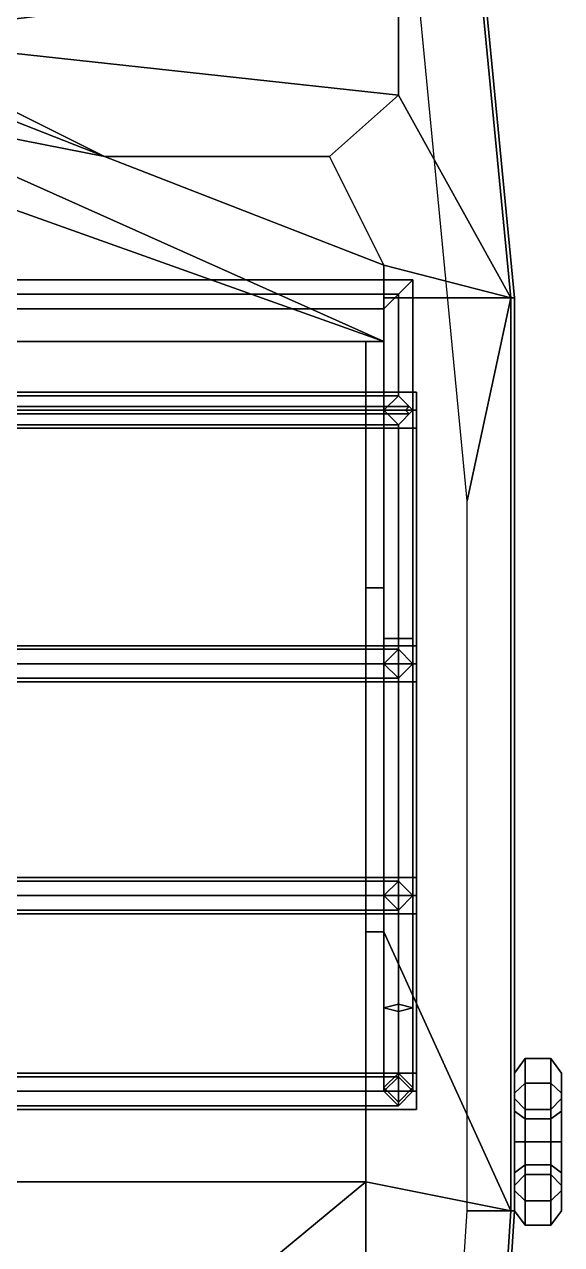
# Model space of a CAD drawing. Header units: millimetres. Extents: x -1.9 to 1.9, y -4.8 to 12.3.
# Drawn here: x 0.459 to 1.94, y -1.603 to 1.765 of the extents above; entities that cross this region are included whole.
import ezdxf

# ---------------------------------------------------------------- set-up
doc = ezdxf.new("R2010")
doc.units = ezdxf.units.MM
for name, color, linetype in [('deck', 3, 'Continuous'), ('tent', 5, 'Continuous'), ('tires', 2, 'Continuous')]:
    doc.layers.add(name, color=color, linetype=linetype)

msp = doc.modelspace()

# ---------------------------------------------------------------- linework, layer by layer
for points in [[(1.67, 2.36, 0.75), (1.8, 1.01, 0.76), (1.68, 0.45), (1.55, 1.8)], [(1.67, 2.36, 0.89), (1.8, 1.01, 0.9), (1.8, 1.01, 0.78), (1.67, 2.36, 0.77)], [(1.53, 1.06, 1.59), (1.49, 1.02, 1.55), (-1.49, 1.02, 1.55), (-1.53, 1.06, 1.59)], [(1.49, 1.02, 1.63), (1.53, 1.06, 1.59), (-1.53, 1.06, 1.59), (-1.49, 1.02, 1.63)], [(1.53, 0.7, 1.59), (1.49, 0.74, 1.55), (1.49, 1.02, 1.55), (1.53, 1.06, 1.59)], [(1.49, 0.74, 1.63), (1.53, 0.7, 1.59), (1.53, 1.06, 1.59), (1.49, 1.02, 1.63)], [(1.49, 1.02, 1.55), (1.45, 0.98, 1.59), (-1.45, 0.98, 1.59), (-1.49, 1.02, 1.55)], [(1.45, 0.98, 1.59), (1.49, 1.02, 1.63), (-1.49, 1.02, 1.63), (-1.45, 0.98, 1.59)], [(1.49, 0.74, 1.55), (1.45, 0.7, 1.59), (1.45, 0.98, 1.59), (1.49, 1.02, 1.55)], [(1.45, 0.7, 1.59), (1.49, 0.74, 1.63), (1.49, 1.02, 1.63), (1.45, 0.98, 1.59)], [(1.8, 1.01, 0.76), (1.8, -1.51, 0.74), (1.68, -1.51), (1.68, 0.45)], [(1.8, 1.01, 0.9), (1.8, -1.51, 0.85), (1.8, -1.51, 0.76), (1.8, 1.01, 0.78)], [(1.53, 0.7, 2.23), (1.49, 0.74, 2.19), (0, 0.74, 2.26), (0, 0.7, 2.3)], [(1.49, 0.74, 2.19), (1.45, 0.7, 2.15), (0, 0.7, 2.22), (0, 0.74, 2.26)], [(1.53, 0.7, 2.23), (1.52, 0.71, 2.23), (0, 0.71, 2.69), (0, 0.7, 2.7)], [(1.52, 0.71, 2.23), (1.51, 0.7, 2.23), (0, 0.7, 2.68), (0, 0.71, 2.69)], [(1.49, 0.74, 0.89), (1.45, 0.7, 0.89), (1.45, 0.7, 2.15), (1.49, 0.74, 2.19)], [(1.53, 0.7, 0.89), (1.49, 0.74, 0.89), (1.49, 0.74, 2.19), (1.53, 0.7, 2.23)], [(1.45, 0.7, 2.15), (1.49, 0.66, 2.19), (0, 0.66, 2.26), (0, 0.7, 2.22)], [(1.49, 0.66, 2.19), (1.53, 0.7, 2.23), (0, 0.7, 2.3), (0, 0.66, 2.26)], [(1.51, 0.7, 2.23), (1.52, 0.69, 2.23), (0, 0.69, 2.69), (0, 0.7, 2.68)], [(1.52, 0.69, 2.23), (1.53, 0.7, 2.23), (0, 0.7, 2.7), (0, 0.69, 2.69)], [(1.45, 0.7, 0.89), (1.49, 0.66, 0.89), (1.49, 0.66, 2.19), (1.45, 0.7, 2.15)], [(1.49, 0.07, 1.69), (1.45, 0.07, 1.73), (1.45, 0.7, 1.59), (1.49, 0.66, 1.5589)], [(1.45, 0.07, 1.73), (1.49, 0.07, 1.77), (1.49, 0.66, 1.6389), (1.45, 0.7, 1.59)], [(1.49, 0.66, 0.89), (1.53, 0.7, 0.89), (1.53, 0.7, 2.23), (1.49, 0.66, 2.19)], [(1.53, 0.07, 1.73), (1.49, 0.07, 1.69), (1.49, 0.66, 1.5589), (1.53, 0.7, 1.59)], [(1.49, 0.07, 1.77), (1.53, 0.07, 1.73), (1.53, 0.7, 1.59), (1.49, 0.66, 1.6389)], [(1.49, -0.96, 1.69), (1.45, -0.95, 1.73), (1.45, 0.07, 1.73), (1.49, 0.07, 1.69)], [(1.45, -0.95, 1.73), (1.49, -0.94, 1.77), (1.49, 0.07, 1.77), (1.45, 0.07, 1.73)], [(1.53, -0.95, 1.73), (1.49, -0.96, 1.69), (1.49, 0.07, 1.69), (1.53, 0.07, 1.73)], [(1.49, -0.94, 1.77), (1.53, -0.95, 1.73), (1.53, 0.07, 1.73), (1.49, 0.07, 1.77)], [(1.53, 0, 2.23), (1.49, 0.04, 2.19), (0, 0.04, 2.26), (0, 0, 2.3)], [(1.49, 0.04, 2.19), (1.45, 0, 2.15), (0, 0, 2.22), (0, 0.04, 2.26)], [(1.49, 0.04, 0.88), (1.45, 0, 0.87), (1.45, 0, 2.15), (1.49, 0.04, 2.19)], [(1.53, 0, 0.87), (1.49, 0.04, 0.88), (1.49, 0.04, 2.19), (1.53, 0, 2.23)], [(1.45, 0, 2.15), (1.49, -0.04, 2.19), (0, -0.04, 2.26), (0, 0, 2.22)], [(1.49, -0.04, 2.19), (1.53, 0, 2.23), (0, 0, 2.3), (0, -0.04, 2.26)], [(1.45, 0, 0.87), (1.49, -0.04, 0.87), (1.49, -0.04, 2.19), (1.45, 0, 2.15)], [(1.49, -0.04, 0.87), (1.53, 0, 0.87), (1.53, 0, 2.23), (1.49, -0.04, 2.19)], [(1.53, -0.64, 2.23), (1.49, -0.6, 2.19), (0, -0.6, 2.26), (0, -0.64, 2.3)], [(1.49, -0.6, 2.19), (1.45, -0.64, 2.15), (0, -0.64, 2.22), (0, -0.6, 2.26)], [(1.49, -0.6, 0.86), (1.45, -0.64, 0.86), (1.45, -0.64, 2.15), (1.49, -0.6, 2.19)], [(1.53, -0.64, 0.86), (1.49, -0.6, 0.86), (1.49, -0.6, 2.19), (1.53, -0.64, 2.23)], [(1.45, -0.64, 2.15), (1.49, -0.68, 2.19), (0, -0.68, 2.26), (0, -0.64, 2.22)], [(1.49, -0.68, 2.19), (1.53, -0.64, 2.23), (0, -0.64, 2.3), (0, -0.68, 2.26)], [(1.45, -0.64, 0.86), (1.49, -0.68, 0.86), (1.49, -0.68, 2.19), (1.45, -0.64, 2.15)], [(1.49, -0.68, 0.86), (1.53, -0.64, 0.86), (1.53, -0.64, 2.23), (1.49, -0.68, 2.19)], [(1.45, -1.17, 1.9), (1.49, -1.13, 1.9), (1.49, -0.94, 1.77), (1.45, -0.95, 1.73)], [(1.49, -1.13, 1.9), (1.53, -1.17, 1.9), (1.53, -0.95, 1.73), (1.49, -0.94, 1.77)], [(1.49, -1.21, 1.9), (1.45, -1.17, 1.9), (1.45, -0.95, 1.73), (1.49, -0.96, 1.69)], [(1.53, -1.17, 1.9), (1.49, -1.21, 1.9), (1.49, -0.96, 1.69), (1.53, -0.95, 1.73)], [(1.53, -1.18, 2.23), (1.49, -1.14, 2.19), (0, -1.14, 2.26), (0, -1.18, 2.3)], [(1.49, -1.14, 2.19), (1.45, -1.18, 2.15), (0, -1.18, 2.22), (0, -1.14, 2.26)], [(1.45, -1.18, 2.15), (1.49, -1.14, 2.19), (1.49, -1.13, 1.9), (1.45, -1.17, 1.9)], [(1.49, -1.14, 2.19), (1.53, -1.18, 2.23), (1.53, -1.17, 1.9), (1.49, -1.13, 1.9)], [(1.49, -1.22, 2.19), (1.45, -1.18, 2.15), (1.45, -1.17, 1.9), (1.49, -1.21, 1.9)], [(1.53, -1.18, 2.23), (1.49, -1.22, 2.19), (1.49, -1.21, 1.9), (1.53, -1.17, 1.9)], [(1.45, -1.18, 2.15), (1.49, -1.22, 2.19), (0, -1.22, 2.26), (0, -1.18, 2.22)], [(1.49, -1.22, 2.19), (1.53, -1.18, 2.23), (0, -1.18, 2.3), (0, -1.22, 2.26)], [(1.8, -1.51, 0.74), (1.71, -2.9, 0.71), (1.59, -2.9), (1.68, -1.51)], [(1.8, -1.51, 0.85), (1.71, -2.9, 0.83), (1.71, -2.9, 0.73), (1.8, -1.51, 0.76)]]:
    msp.add_3dface(points)
at = {"layer": 'deck'}
for points in [[(1.8, 1.01, 0.9), (1.67, 2.36, 0.89), (1.49, 1.91, 0.8933), (1.49, 1.57, 0.8959)], [(1.68, 2.36, 0.76), (1.67, 2.36, 0.77), (1.8, 1.01, 0.78), (1.81, 1.01, 0.77)], [(1.67, 2.36, 0.75), (1.68, 2.36, 0.76), (1.81, 1.01, 0.77), (1.8, 1.01, 0.76)], [(-0.02, 1.73, 0.69), (0.02, 1.73, 0.69), (1.49, 1.91, 0.69), (-1.49, 1.91, 0.69)], [(1.49, 1.57, 0.69), (1.49, 1.91, 0.69), (0.02, 1.73, 0.69)], [(1.49, 1.57, 0.8959), (1.49, 1.91, 0.8933), (1.49, 1.91, 0.69), (1.49, 1.57, 0.69)], [(1.3, 1.4, 0.69), (1.49, 1.57, 0.69), (0.02, 1.73, 0.69), (0.68, 1.4, 0.69)], [(0.68, 1.4, 0.8971), (0.68, 1.4, 0.69), (0.02, 1.73, 0.69), (0.02, 1.66, 0.9)], [(0.02, 1.53, 1.28), (0.68, 1.4, 0.8971), (0.02, 1.66, 0.9), (0.02, 1.53, 1.28)], [(1.3, 1.4, 0.8971), (1.49, 1.57, 0.8959), (1.49, 1.57, 0.69), (1.3, 1.4, 0.69)], [(1.45, 1.1, 0.8993), (1.8, 1.01, 0.9), (1.49, 1.57, 0.8959), (1.3, 1.4, 0.8971)], [(1.45, 0.89, 1.28), (1.45, 1.1, 0.8993), (0.68, 1.4, 0.8971), (0.02, 1.53, 1.28)], [(1.45, 0.89, 1.58), (1.45, 0.89, 1.28), (0.02, 1.53, 1.28), (0.02, 1.4, 1.43)], [(-0.02, 1.4, 1.43), (-1.45, 0.89, 1.58), (1.45, 0.89, 1.58), (0.02, 1.4, 1.43)], [(0.68, 1.4, 0.8971), (1.3, 1.4, 0.8971), (1.3, 1.4, 0.69), (0.68, 1.4, 0.69)], [(1.45, 1.1, 0.8993), (1.45, 1.1, 0.8993), (1.3, 1.4, 0.8971), (0.68, 1.4, 0.8971)], [(1.45, 0.89, 1.28), (1.45, 1.01, 0.9), (1.45, 1.1, 0.8993), (1.45, 0.89, 1.28)], [(1.45, 1.01, 0.9), (1.8, 1.01, 0.9), (1.8, 1.01, 0.9), (1.45, 1.1, 0.8993)], [(1.45, -0.74, 1.76), (1.45, -0.74, 0.8653), (1.45, 1.01, 0.9), (1.45, 0.89, 1.28)], [(1.45, -0.74, 0.8653), (1.8, -1.51, 0.85), (1.8, 1.01, 0.9), (1.45, 1.01, 0.9)], [(1.81, 1.01, 0.77), (1.8, 1.01, 0.78), (1.8, -1.51, 0.76), (1.81, -1.51, 0.75)], [(1.8, 1.01, 0.76), (1.81, 1.01, 0.77), (1.81, -1.51, 0.75), (1.8, -1.51, 0.74)], [(-1.4, 0.89, 0.46), (-1.4, -1.43, 0.46), (1.4, -1.43, 0.46), (1.4, 0.89, 0.46)], [(-1.4, 0.89, 1.58), (-1.4, 0.89, 0.46), (1.4, 0.89, 0.46), (1.4, 0.89, 1.58)], [(1.4, -1.43, 0.46), (1.4, -1.43, 0.8516), (1.4, -0.74, 0.8653), (1.4, 0.89, 0.46)], [(1.4, 0.89, 1.58), (1.4, 0.21, 1.76), (1.45, 0.21, 1.76), (1.45, 0.89, 1.58)], [(1.4, 0.89, 0.46), (1.4, -0.74, 0.8653), (1.4, 0.21, 1.76), (1.4, 0.89, 1.58)], [(1.45, 0.21, 1.76), (1.45, -0.74, 1.76), (1.45, 0.89, 1.28), (1.45, 0.89, 1.58)], [(1.4, 0.21, 1.76), (1.4, -0.74, 1.76), (1.45, -0.74, 1.76), (1.45, 0.21, 1.76)], [(1.4, -0.74, 0.8653), (1.4, -0.74, 0.8653), (1.4, -0.74, 1.76), (1.4, 0.21, 1.76)], [(1.4, -0.74, 1.76), (1.4, -0.74, 0.8653), (1.45, -0.74, 0.8653), (1.45, -0.74, 1.76)], [(1.4, -0.74, 0.8653), (1.4, -1.43, 0.8516), (1.8, -1.51, 0.85), (1.45, -0.74, 0.8653)], [(-1.4, -1.43, 0.46), (-1.4, -1.43, 0.8516), (1.4, -1.43, 0.8516), (1.4, -1.43, 0.46)], [(-1.4, -1.43, 0.8516), (-0.52, -2.16, 0.8406), (0.52, -2.16, 0.8406), (1.4, -1.43, 0.8516)], [(0.52, -2.16, 0.8406), (0.52, -2.82, 0.8312), (1.4, -2.9, 0.83), (1.4, -1.43, 0.8516)], [(1.4, -1.43, 0.8516), (1.4, -2.9, 0.83), (1.71, -2.9, 0.83), (1.8, -1.51, 0.85)], [(1.81, -1.51, 0.75), (1.8, -1.51, 0.76), (1.71, -2.9, 0.73), (1.72, -2.9, 0.72)], [(1.8, -1.51, 0.74), (1.81, -1.51, 0.75), (1.72, -2.9, 0.72), (1.71, -2.9, 0.71)]]:
    msp.add_3dface(points, dxfattribs=at)
at = {"layer": 'tent'}
for points in [[(-1.54, 0.75, 2.13), (-1.54, 0.75, 2.2), (1.54, 0.75, 2.2), (1.54, 0.75, 2.13)], [(-1.54, 0.75, 2.2), (0, 0.75, 2.27), (0, 0.75, 2.27), (1.54, 0.75, 2.2)], [(1.54, 0.7, 2.24), (1.54, 0.75, 2.2), (0, 0.75, 2.27), (0, 0.7, 2.31)], [(1.54, 0.65, 2.2), (1.54, 0.05, 2.2), (1.54, 0, 2.13), (1.54, 0.75, 2.13)], [(1.54, 0.75, 2.2), (1.54, 0.7, 2.24), (1.54, 0.65, 2.2), (1.54, 0.75, 2.13)], [(1.54, 0.65, 2.2), (1.54, 0.7, 2.24), (0, 0.7, 2.31), (0, 0.65, 2.27)], [(0, 0.65, 2.27), (0, 0.05, 2.27), (1.54, 0.05, 2.2), (1.54, 0.65, 2.2)], [(1.54, 0, 2.24), (1.54, 0.05, 2.2), (0, 0.05, 2.27), (0, 0, 2.31)], [(1.54, 0.05, 2.2), (1.54, 0, 2.24), (1.54, -0.05, 2.2), (1.54, 0, 2.13)], [(1.54, -0.05, 2.2), (1.54, 0, 2.24), (0, 0, 2.31), (0, -0.05, 2.27)], [(1.54, -0.05, 2.2), (1.54, -0.59, 2.2), (1.54, -0.64, 2.13), (1.54, 0, 2.13)], [(0, -0.05, 2.27), (0, -0.59, 2.27), (1.54, -0.59, 2.2), (1.54, -0.05, 2.2)], [(1.54, -0.64, 2.24), (1.54, -0.59, 2.2), (0, -0.59, 2.27), (0, -0.64, 2.31)], [(1.54, -0.59, 2.2), (1.54, -0.64, 2.24), (1.54, -0.69, 2.2), (1.54, -0.64, 2.13)], [(1.54, -0.69, 2.2), (1.54, -0.64, 2.24), (0, -0.64, 2.31), (0, -0.69, 2.27)], [(1.54, -0.69, 2.2), (1.54, -1.13, 2.2), (1.54, -1.23, 2.13), (1.54, -0.64, 2.13)], [(0, -0.69, 2.27), (0, -1.13, 2.27), (1.54, -1.13, 2.2), (1.54, -0.69, 2.2)], [(1.54, -1.18, 2.24), (1.54, -1.13, 2.2), (0, -1.13, 2.27), (0, -1.18, 2.31)], [(1.54, -1.13, 2.2), (1.54, -1.18, 2.24), (1.54, -1.23, 2.2), (1.54, -1.23, 2.13)], [(1.54, -1.23, 2.2), (1.54, -1.18, 2.24), (0, -1.18, 2.31), (0, -1.23, 2.27)], [(-1.54, -1.23, 2.2), (-1.54, -1.23, 2.13), (1.54, -1.23, 2.13), (1.54, -1.23, 2.2)], [(0, -1.23, 2.27), (-1.54, -1.23, 2.2), (1.54, -1.23, 2.2), (0, -1.23, 2.27)]]:
    msp.add_3dface(points, dxfattribs=at)
at = {"layer": 'tires'}
for points in [[(1.84, -1.09, 0.7), (1.84, -1.1574, 0.5374), (1.81, -1.1856, 0.5656), (1.81, -1.13, 0.7)], [(1.84, -1.1574, 0.8626), (1.84, -1.09, 0.7), (1.81, -1.13, 0.7), (1.81, -1.1856, 0.8344)], [(1.84, -1.1574, 0.5374), (1.84, -1.09, 0.7), (1.91, -1.09, 0.7), (1.91, -1.1574, 0.5374)], [(1.84, -1.09, 0.7), (1.84, -1.1574, 0.8626), (1.91, -1.1574, 0.8626), (1.91, -1.09, 0.7)], [(1.91, -1.1574, 0.5374), (1.91, -1.09, 0.7), (1.94, -1.13, 0.7), (1.94, -1.1856, 0.5656)], [(1.91, -1.09, 0.7), (1.91, -1.1574, 0.8626), (1.94, -1.1856, 0.8344), (1.94, -1.13, 0.7)], [(1.81, -1.13, 0.7), (1.81, -1.1856, 0.5656), (1.81, -1.2351, 0.6151), (1.81, -1.2, 0.7)], [(1.81, -1.1856, 0.8344), (1.81, -1.13, 0.7), (1.81, -1.2, 0.7), (1.81, -1.2351, 0.7849)], [(1.94, -1.1856, 0.5656), (1.94, -1.13, 0.7), (1.94, -1.2, 0.7), (1.94, -1.2351, 0.6151)], [(1.94, -1.13, 0.7), (1.94, -1.1856, 0.8344), (1.94, -1.2351, 0.7849), (1.94, -1.2, 0.7)], [(1.84, -1.32, 0.93), (1.84, -1.1574, 0.8626), (1.81, -1.1856, 0.8344), (1.81, -1.32, 0.89)], [(1.84, -1.1574, 0.5374), (1.84, -1.32, 0.47), (1.81, -1.32, 0.51), (1.81, -1.1856, 0.5656)], [(1.84, -1.1574, 0.8626), (1.84, -1.32, 0.93), (1.91, -1.32, 0.93), (1.91, -1.1574, 0.8626)], [(1.84, -1.32, 0.47), (1.84, -1.1574, 0.5374), (1.91, -1.1574, 0.5374), (1.91, -1.32, 0.47)], [(1.91, -1.1574, 0.8626), (1.91, -1.32, 0.93), (1.94, -1.32, 0.89), (1.94, -1.1856, 0.8344)], [(1.91, -1.32, 0.47), (1.91, -1.1574, 0.5374), (1.94, -1.1856, 0.5656), (1.94, -1.32, 0.51)], [(1.81, -1.32, 0.89), (1.81, -1.1856, 0.8344), (1.81, -1.2351, 0.7849), (1.81, -1.32, 0.82)], [(1.81, -1.1856, 0.5656), (1.81, -1.32, 0.51), (1.81, -1.32, 0.58), (1.81, -1.2351, 0.6151)], [(1.84, -1.2564, 0.6364), (1.84, -1.23, 0.7), (1.81, -1.2, 0.7), (1.81, -1.2351, 0.6151)], [(1.84, -1.23, 0.7), (1.84, -1.2564, 0.7636), (1.81, -1.2351, 0.7849), (1.81, -1.2, 0.7)], [(1.91, -1.23, 0.7), (1.91, -1.2564, 0.6364), (1.94, -1.2351, 0.6151), (1.94, -1.2, 0.7)], [(1.91, -1.2564, 0.7636), (1.91, -1.23, 0.7), (1.94, -1.2, 0.7), (1.94, -1.2351, 0.7849)], [(1.94, -1.1856, 0.8344), (1.94, -1.32, 0.89), (1.94, -1.32, 0.82), (1.94, -1.2351, 0.7849)], [(1.94, -1.32, 0.51), (1.94, -1.1856, 0.5656), (1.94, -1.2351, 0.6151), (1.94, -1.32, 0.58)], [(1.84, -1.2564, 0.7636), (1.84, -1.32, 0.79), (1.81, -1.32, 0.82), (1.81, -1.2351, 0.7849)], [(1.84, -1.32, 0.61), (1.84, -1.2564, 0.6364), (1.81, -1.2351, 0.6151), (1.81, -1.32, 0.58)], [(1.84, -1.23, 0.7), (1.84, -1.2564, 0.6364), (1.91, -1.2564, 0.6364), (1.91, -1.23, 0.7)], [(1.84, -1.2564, 0.7636), (1.84, -1.23, 0.7), (1.91, -1.23, 0.7), (1.91, -1.2564, 0.7636)], [(1.91, -1.32, 0.79), (1.91, -1.2564, 0.7636), (1.94, -1.2351, 0.7849), (1.94, -1.32, 0.82)], [(1.91, -1.2564, 0.6364), (1.91, -1.32, 0.61), (1.94, -1.32, 0.58), (1.94, -1.2351, 0.6151)], [(1.84, -1.32, 0.79), (1.84, -1.2564, 0.7636), (1.91, -1.2564, 0.7636), (1.91, -1.32, 0.79)], [(1.84, -1.2564, 0.6364), (1.84, -1.32, 0.61), (1.91, -1.32, 0.61), (1.91, -1.2564, 0.6364)], [(1.84, -1.4826, 0.8626), (1.84, -1.32, 0.93), (1.81, -1.32, 0.89), (1.81, -1.4544, 0.8344)], [(1.84, -1.32, 0.79), (1.84, -1.3836, 0.7636), (1.81, -1.4049, 0.7849), (1.81, -1.32, 0.82)], [(1.81, -1.4544, 0.8344), (1.81, -1.32, 0.89), (1.81, -1.32, 0.82), (1.81, -1.4049, 0.7849)], [(1.84, -1.3836, 0.6364), (1.84, -1.32, 0.61), (1.81, -1.32, 0.58), (1.81, -1.4049, 0.6151)], [(1.84, -1.32, 0.47), (1.84, -1.4826, 0.5374), (1.81, -1.4544, 0.5656), (1.81, -1.32, 0.51)], [(1.81, -1.32, 0.51), (1.81, -1.4544, 0.5656), (1.81, -1.4049, 0.6151), (1.81, -1.32, 0.58)], [(1.84, -1.32, 0.93), (1.84, -1.4826, 0.8626), (1.91, -1.4826, 0.8626), (1.91, -1.32, 0.93)], [(1.84, -1.3836, 0.7636), (1.84, -1.32, 0.79), (1.91, -1.32, 0.79), (1.91, -1.3836, 0.7636)], [(1.84, -1.32, 0.61), (1.84, -1.3836, 0.6364), (1.91, -1.3836, 0.6364), (1.91, -1.32, 0.61)], [(1.84, -1.4826, 0.5374), (1.84, -1.32, 0.47), (1.91, -1.32, 0.47), (1.91, -1.4826, 0.5374)], [(1.91, -1.32, 0.93), (1.91, -1.4826, 0.8626), (1.94, -1.4544, 0.8344), (1.94, -1.32, 0.89)], [(1.91, -1.3836, 0.7636), (1.91, -1.32, 0.79), (1.94, -1.32, 0.82), (1.94, -1.4049, 0.7849)], [(1.91, -1.32, 0.61), (1.91, -1.3836, 0.6364), (1.94, -1.4049, 0.6151), (1.94, -1.32, 0.58)], [(1.91, -1.4826, 0.5374), (1.91, -1.32, 0.47), (1.94, -1.32, 0.51), (1.94, -1.4544, 0.5656)], [(1.94, -1.32, 0.89), (1.94, -1.4544, 0.8344), (1.94, -1.4049, 0.7849), (1.94, -1.32, 0.82)], [(1.94, -1.4544, 0.5656), (1.94, -1.32, 0.51), (1.94, -1.32, 0.58), (1.94, -1.4049, 0.6151)], [(1.84, -1.41, 0.7), (1.84, -1.3836, 0.6364), (1.81, -1.4049, 0.6151), (1.81, -1.44, 0.7)], [(1.84, -1.3836, 0.7636), (1.84, -1.41, 0.7), (1.81, -1.44, 0.7), (1.81, -1.4049, 0.7849)], [(1.81, -1.4544, 0.5656), (1.81, -1.51, 0.7), (1.81, -1.44, 0.7), (1.81, -1.4049, 0.6151)], [(1.81, -1.51, 0.7), (1.81, -1.4544, 0.8344), (1.81, -1.4049, 0.7849), (1.81, -1.44, 0.7)], [(1.84, -1.3836, 0.6364), (1.84, -1.41, 0.7), (1.91, -1.41, 0.7), (1.91, -1.3836, 0.6364)], [(1.84, -1.41, 0.7), (1.84, -1.3836, 0.7636), (1.91, -1.3836, 0.7636), (1.91, -1.41, 0.7)], [(1.91, -1.3836, 0.6364), (1.91, -1.41, 0.7), (1.94, -1.44, 0.7), (1.94, -1.4049, 0.6151)], [(1.91, -1.41, 0.7), (1.91, -1.3836, 0.7636), (1.94, -1.4049, 0.7849), (1.94, -1.44, 0.7)], [(1.94, -1.51, 0.7), (1.94, -1.4544, 0.5656), (1.94, -1.4049, 0.6151), (1.94, -1.44, 0.7)], [(1.94, -1.4544, 0.8344), (1.94, -1.51, 0.7), (1.94, -1.44, 0.7), (1.94, -1.4049, 0.7849)], [(1.84, -1.4826, 0.5374), (1.84, -1.55, 0.7), (1.81, -1.51, 0.7), (1.81, -1.4544, 0.5656)], [(1.84, -1.55, 0.7), (1.84, -1.4826, 0.8626), (1.81, -1.4544, 0.8344), (1.81, -1.51, 0.7)], [(1.91, -1.55, 0.7), (1.91, -1.4826, 0.5374), (1.94, -1.4544, 0.5656), (1.94, -1.51, 0.7)], [(1.91, -1.4826, 0.8626), (1.91, -1.55, 0.7), (1.94, -1.51, 0.7), (1.94, -1.4544, 0.8344)], [(1.84, -1.55, 0.7), (1.84, -1.4826, 0.5374), (1.91, -1.4826, 0.5374), (1.91, -1.55, 0.7)], [(1.84, -1.4826, 0.8626), (1.84, -1.55, 0.7), (1.91, -1.55, 0.7), (1.91, -1.4826, 0.8626)]]:
    msp.add_3dface(points, dxfattribs=at)

doc.saveas('drawing.dxf')
